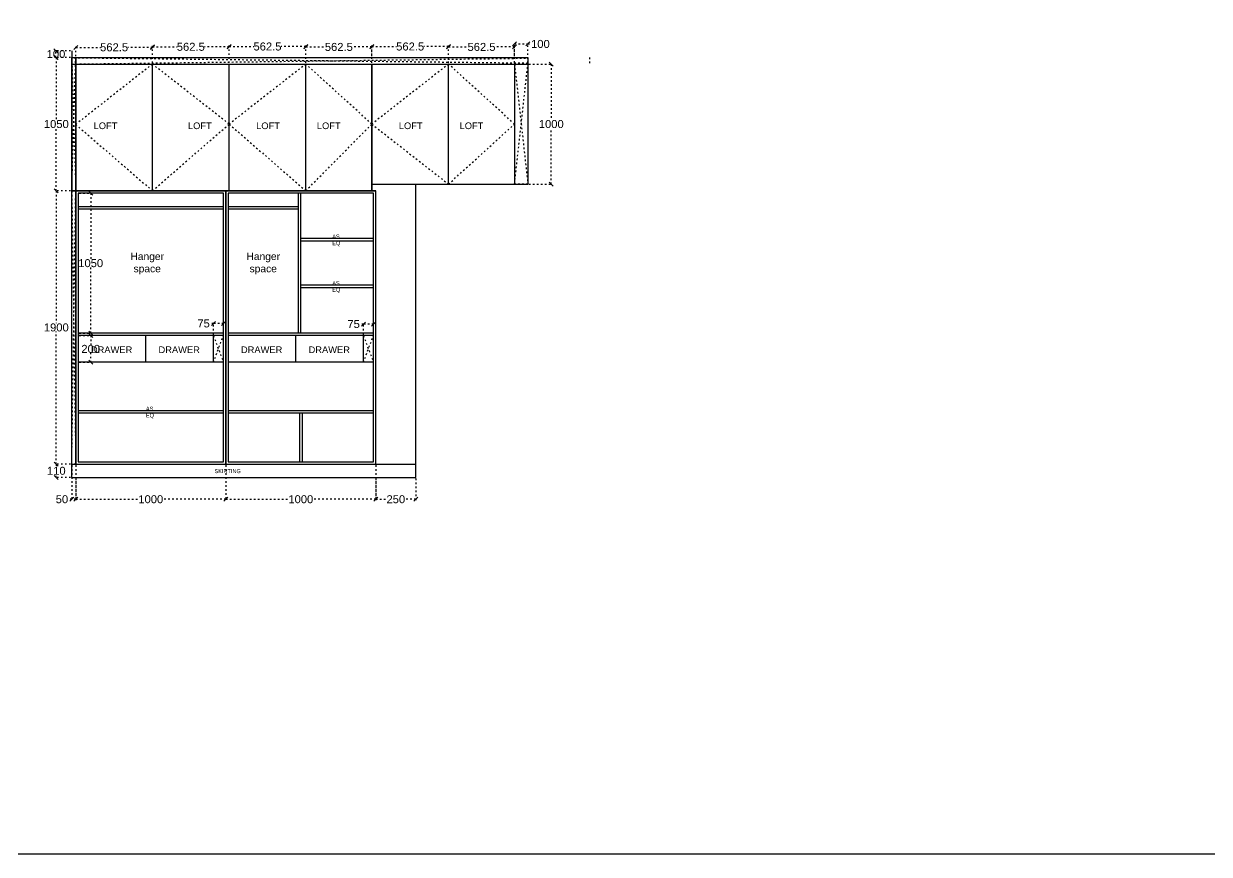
# Model space of a CAD drawing. Header units: millimetres. Extents: x 220712 to 1505573, y -354410 to 241923.
# Drawn here: x 337388 to 346277, y 106094 to 112322 of the extents above; entities that cross this region are included whole.
import ezdxf

# ---------------------------------------------------------------- set-up
doc = ezdxf.new("R2010")
doc.units = ezdxf.units.MM
doc.header["$MEASUREMENT"] = 0
doc.linetypes.add('ACAD_ISO03W100', pattern=[30, 12, -18])
doc.layers.add('Walls', color=253, linetype='Continuous')
doc.layers.add('Words', color=7, linetype='Continuous')
doc.styles.get("Standard").update_dxf_attribs({"font": 'arial.ttf'})
doc.dimstyles.get("Standard").update_dxf_attribs({"dimtxt": 60, "dimasz": 30, "dimexe": 7.75, "dimexo": 8.13, "dimgap": 0.63, "dimtad": 0, "dimtih": 1, "dimtoh": 1, "dimdec": 0, "dimzin": 0, "dimtxsty": 'Standard', "dimblk": 'OBLIQUE', "dimcen": 2.25, "dimclrd": 1, "dimclre": 1, "dimclrt": 1, "dimadec": 0, "dimazin": 0, "dimtfac": 1, "dimtdec": 0, "dimtofl": 0, "dimtmove": 0, "dimatfit": 3, "dimfxl": 1, "dimtolj": 1, "dimtzin": 0, "dimlwd": 30, "dimarcsym": 0})

# ---------------------------------------------------------------- blocks, each defined once
blk = doc.blocks.new('_Oblique')
at = {"color": 0, "linetype": 'ByBlock', "lineweight": -2}
blk.add_line((-0.5, -0.5), (0.5, 0.5), dxfattribs=at)
blk = doc.blocks.new('*D1336')
at = {"layer": 'Defpoints', "color": 0, "linetype": 'ACAD_ISO03W100', "transparency": 16777216}
for p in [(337632.3, 109019.6), (337748.2, 109019.6), (337748.2, 108919.6)]:
    blk.add_point(p, dxfattribs=at)
at = {"layer": 'Walls', "color": 1, "linetype": 'ACAD_ISO03W100', "lineweight": -2, "transparency": 16777216}
for p, q in [((337740, 109019.6), (337624.6, 109019.6)), ((337740, 108919.6), (337624.6, 108919.6))]:
    blk.add_line(p, q, dxfattribs=at)
at = {"layer": 'Walls', "color": 1, "linetype": 'ACAD_ISO03W100', "lineweight": 30, "transparency": 16777216}
for p, q in [((337632.3, 109019.6), (337632.3, 109000.9)), ((337632.3, 108919.6), (337632.3, 108938.4))]:
    blk.add_line(p, q, dxfattribs=at)
at = {"layer": 'Walls', "color": 1, "linetype": 'ACAD_ISO03W100', "lineweight": 30, "transparency": 16777216, "xscale": 30, "yscale": 30, "zscale": 30}
for p, rotation in [((337632.3, 109019.6), 90), ((337632.3, 108919.6), 270)]:
    blk.add_blockref('_Oblique', p, dxfattribs=dict(at, rotation=rotation))
at = {"layer": 'Walls', "color": 1, "linetype": 'ACAD_ISO03W100', "transparency": 16777216, "insert": (337632.3, 108969.6), "char_height": 60, "attachment_point": 5}
blk.add_mtext('\\A1;110', dxfattribs=at)
blk = doc.blocks.new('*D1337')
at = {"layer": 'Defpoints', "color": 0, "linetype": 'ACAD_ISO03W100', "transparency": 16777216}
for p in [(337632.3, 111069.6), (337748.2, 111069.6), (337748.2, 109019.6)]:
    blk.add_point(p, dxfattribs=at)
at = {"layer": 'Walls', "color": 1, "linetype": 'ACAD_ISO03W100', "lineweight": -2, "transparency": 16777216}
for p, q in [((337740, 111069.6), (337624.6, 111069.6)), ((337740, 109019.6), (337624.6, 109019.6))]:
    blk.add_line(p, q, dxfattribs=at)
at = {"layer": 'Walls', "color": 1, "linetype": 'ACAD_ISO03W100', "lineweight": 30, "transparency": 16777216}
for p, q in [((337632.3, 111069.6), (337632.3, 110075.9)), ((337632.3, 109019.6), (337632.3, 110013.4))]:
    blk.add_line(p, q, dxfattribs=at)
at = {"layer": 'Walls', "color": 1, "linetype": 'ACAD_ISO03W100', "lineweight": 30, "transparency": 16777216, "xscale": 30, "yscale": 30, "zscale": 30}
for p, rotation in [((337632.3, 111069.6), 90), ((337632.3, 109019.6), 270)]:
    blk.add_blockref('_Oblique', p, dxfattribs=dict(at, rotation=rotation))
at = {"layer": 'Walls', "color": 1, "linetype": 'ACAD_ISO03W100', "transparency": 16777216, "insert": (337632.3, 110044.6), "char_height": 60, "attachment_point": 5}
blk.add_mtext('\\A1;1900', dxfattribs=at)
blk = doc.blocks.new('*D1338')
at = {"layer": 'Defpoints', "color": 0, "linetype": 'ACAD_ISO03W100', "transparency": 16777216}
for p in [(337632.3, 112069.6), (337748.2, 112069.6), (337748.2, 111069.6)]:
    blk.add_point(p, dxfattribs=at)
at = {"layer": 'Walls', "color": 1, "linetype": 'ACAD_ISO03W100', "lineweight": -2, "transparency": 16777216}
for p, q in [((337740, 112069.6), (337624.6, 112069.6)), ((337740, 111069.6), (337624.6, 111069.6))]:
    blk.add_line(p, q, dxfattribs=at)
at = {"layer": 'Walls', "color": 1, "linetype": 'ACAD_ISO03W100', "lineweight": 30, "transparency": 16777216}
for p, q in [((337632.3, 112069.6), (337632.3, 111600.9)), ((337632.3, 111069.6), (337632.3, 111538.4))]:
    blk.add_line(p, q, dxfattribs=at)
at = {"layer": 'Walls', "color": 1, "linetype": 'ACAD_ISO03W100', "lineweight": 30, "transparency": 16777216, "xscale": 30, "yscale": 30, "zscale": 30}
for p, rotation in [((337632.3, 112069.6), 90), ((337632.3, 111069.6), 270)]:
    blk.add_blockref('_Oblique', p, dxfattribs=dict(at, rotation=rotation))
at = {"layer": 'Walls', "color": 1, "linetype": 'ACAD_ISO03W100', "transparency": 16777216, "insert": (337632.3, 111569.6), "char_height": 60, "attachment_point": 5}
blk.add_mtext('\\A1;1050', dxfattribs=at)
blk = doc.blocks.new('*D1339')
at = {"layer": 'Defpoints', "color": 0, "linetype": 'ACAD_ISO03W100', "transparency": 16777216}
for p in [(337748.2, 109019.6), (337778.2, 109019.6), (337748.2, 108756.4)]:
    blk.add_point(p, dxfattribs=at)
at = {"layer": 'Walls', "color": 1, "linetype": 'ACAD_ISO03W100', "lineweight": -2, "transparency": 16777216}
for p, q in [((337748.2, 109011.5), (337748.2, 108748.7)), ((337778.2, 109011.5), (337778.2, 108748.7))]:
    blk.add_line(p, q, dxfattribs=at)
at = {"layer": 'Walls', "color": 1, "linetype": 'ACAD_ISO03W100', "lineweight": 30, "transparency": 16777216}
for p, q in [((337748.2, 108756.4), (337718.2, 108756.4)), ((337778.2, 108756.4), (337748.2, 108756.4))]:
    blk.add_line(p, q, dxfattribs=at)
at = {"layer": 'Walls', "color": 1, "linetype": 'ACAD_ISO03W100', "lineweight": 30, "transparency": 16777216, "xscale": 30, "yscale": 30, "zscale": 30, "rotation": 180}
blk.add_blockref('_Oblique', (337748.2, 108756.4), dxfattribs=at)
at = {"layer": 'Walls', "color": 1, "linetype": 'ACAD_ISO03W100', "lineweight": 30, "transparency": 16777216, "xscale": 30, "yscale": 30, "zscale": 30}
blk.add_blockref('_Oblique', (337778.2, 108756.4), dxfattribs=at)
at = {"layer": 'Walls', "color": 1, "linetype": 'ACAD_ISO03W100', "transparency": 16777216, "insert": (337674.7, 108756.4), "char_height": 60, "attachment_point": 5}
blk.add_mtext('\\A1;50', dxfattribs=at)
blk = doc.blocks.new('*D1340')
at = {"layer": 'Defpoints', "color": 0, "linetype": 'ACAD_ISO03W100', "transparency": 16777216}
for p in [(338903.2, 109019.6), (337778.2, 108919.6), (338903.2, 108756.4)]:
    blk.add_point(p, dxfattribs=at)
at = {"layer": 'Walls', "color": 1, "linetype": 'ACAD_ISO03W100', "lineweight": -2, "transparency": 16777216}
for p, q in [((338903.2, 109011.5), (338903.2, 108748.7)), ((337778.2, 108911.5), (337778.2, 108748.7))]:
    blk.add_line(p, q, dxfattribs=at)
at = {"layer": 'Walls', "color": 1, "linetype": 'ACAD_ISO03W100', "lineweight": 30, "transparency": 16777216}
for p, q in [((337778.2, 108756.4), (338253.4, 108756.4)), ((338903.2, 108756.4), (338428, 108756.4))]:
    blk.add_line(p, q, dxfattribs=at)
at = {"layer": 'Walls', "color": 1, "linetype": 'ACAD_ISO03W100', "lineweight": 30, "transparency": 16777216, "xscale": 30, "yscale": 30, "zscale": 30, "rotation": 180}
blk.add_blockref('_Oblique', (337778.2, 108756.4), dxfattribs=at)
at = {"layer": 'Walls', "color": 1, "linetype": 'ACAD_ISO03W100', "lineweight": 30, "transparency": 16777216, "xscale": 30, "yscale": 30, "zscale": 30}
blk.add_blockref('_Oblique', (338903.2, 108756.4), dxfattribs=at)
at = {"layer": 'Walls', "color": 1, "linetype": 'ACAD_ISO03W100', "transparency": 16777216, "insert": (338340.7, 108756.4), "char_height": 60, "width": 173.984, "attachment_point": 5}
blk.add_mtext('\\A1;1000', dxfattribs=at)
blk = doc.blocks.new('*D1341')
at = {"layer": 'Defpoints', "color": 0, "linetype": 'ACAD_ISO03W100', "transparency": 16777216}
for p in [(338903.2, 109019.6), (340028.2, 109019.6), (338903.2, 108756.4)]:
    blk.add_point(p, dxfattribs=at)
at = {"layer": 'Walls', "color": 1, "linetype": 'ACAD_ISO03W100', "lineweight": -2, "transparency": 16777216}
for p, q in [((338903.2, 109011.5), (338903.2, 108748.7)), ((340028.2, 109011.5), (340028.2, 108748.7))]:
    blk.add_line(p, q, dxfattribs=at)
at = {"layer": 'Walls', "color": 1, "linetype": 'ACAD_ISO03W100', "lineweight": 30, "transparency": 16777216}
for p, q in [((338903.2, 108756.4), (339378.4, 108756.4)), ((340028.2, 108756.4), (339553, 108756.4))]:
    blk.add_line(p, q, dxfattribs=at)
at = {"layer": 'Walls', "color": 1, "linetype": 'ACAD_ISO03W100', "lineweight": 30, "transparency": 16777216, "xscale": 30, "yscale": 30, "zscale": 30, "rotation": 180}
blk.add_blockref('_Oblique', (338903.2, 108756.4), dxfattribs=at)
at = {"layer": 'Walls', "color": 1, "linetype": 'ACAD_ISO03W100', "lineweight": 30, "transparency": 16777216, "xscale": 30, "yscale": 30, "zscale": 30}
blk.add_blockref('_Oblique', (340028.2, 108756.4), dxfattribs=at)
at = {"layer": 'Walls', "color": 1, "linetype": 'ACAD_ISO03W100', "transparency": 16777216, "insert": (339465.7, 108756.4), "char_height": 60, "attachment_point": 5}
blk.add_mtext('\\A1;1000', dxfattribs=at)
blk = doc.blocks.new('*D1342')
at = {"layer": 'Defpoints', "color": 0, "linetype": 'ACAD_ISO03W100', "transparency": 16777216}
for p in [(340028.2, 108919.6), (340328.2, 108919.6), (340328.2, 108756.4)]:
    blk.add_point(p, dxfattribs=at)
at = {"layer": 'Walls', "color": 1, "linetype": 'ACAD_ISO03W100', "lineweight": -2, "transparency": 16777216}
for p, q in [((340028.2, 108911.5), (340028.2, 108748.7)), ((340328.2, 108911.5), (340328.2, 108748.7))]:
    blk.add_line(p, q, dxfattribs=at)
at = {"layer": 'Walls', "color": 1, "linetype": 'ACAD_ISO03W100', "lineweight": 30, "transparency": 16777216}
for p, q in [((340028.2, 108756.4), (340110.8, 108756.4)), ((340328.2, 108756.4), (340245.5, 108756.4))]:
    blk.add_line(p, q, dxfattribs=at)
at = {"layer": 'Walls', "color": 1, "linetype": 'ACAD_ISO03W100', "lineweight": 30, "transparency": 16777216, "xscale": 30, "yscale": 30, "zscale": 30, "rotation": 180}
blk.add_blockref('_Oblique', (340028.2, 108756.4), dxfattribs=at)
at = {"layer": 'Walls', "color": 1, "linetype": 'ACAD_ISO03W100', "lineweight": 30, "transparency": 16777216, "xscale": 30, "yscale": 30, "zscale": 30}
blk.add_blockref('_Oblique', (340328.2, 108756.4), dxfattribs=at)
at = {"layer": 'Walls', "color": 1, "linetype": 'ACAD_ISO03W100', "transparency": 16777216, "insert": (340178.2, 108756.4), "char_height": 60, "attachment_point": 5}
blk.add_mtext('\\A1;250', dxfattribs=at)
blk = doc.blocks.new('*D1343')
at = {"layer": 'Defpoints', "color": 0, "linetype": 'ACAD_ISO03W100', "transparency": 16777216}
for p in [(337629.9, 112119.6), (337748.2, 112119.6), (337748.2, 112069.6)]:
    blk.add_point(p, dxfattribs=at)
at = {"layer": 'Walls', "color": 1, "linetype": 'ACAD_ISO03W100', "lineweight": -2, "transparency": 16777216}
for p, q in [((337740, 112119.6), (337622.2, 112119.6)), ((337740, 112069.6), (337622.2, 112069.6))]:
    blk.add_line(p, q, dxfattribs=at)
at = {"layer": 'Walls', "color": 1, "linetype": 'ACAD_ISO03W100', "lineweight": 30, "transparency": 16777216}
blk.add_line((337629.9, 112069.6), (337629.9, 112119.6), dxfattribs=at)
at = {"layer": 'Walls', "color": 1, "linetype": 'ACAD_ISO03W100', "lineweight": 30, "transparency": 16777216, "xscale": 30, "yscale": 30, "zscale": 30}
for p, rotation in [((337629.9, 112119.6), 90), ((337629.9, 112069.6), 270)]:
    blk.add_blockref('_Oblique', p, dxfattribs=dict(at, rotation=rotation))
at = {"layer": 'Walls', "color": 1, "linetype": 'ACAD_ISO03W100', "transparency": 16777216, "insert": (337629.9, 112094.6), "char_height": 60, "attachment_point": 5}
blk.add_mtext('\\A1;100', dxfattribs=at)
blk = doc.blocks.new('*D1334')
at = {"layer": 'Defpoints', "color": 0, "linetype": 'ACAD_ISO03W100', "transparency": 16777216}
for p in [(337796.2, 111051.6), (337796.2, 110001.6), (337890.2, 110001.6)]:
    blk.add_point(p, dxfattribs=at)
at = {"layer": 'Walls', "color": 1, "linetype": 'ACAD_ISO03W100', "lineweight": -2, "transparency": 16777216}
for p, q in [((337804.3, 111051.6), (337897.9, 111051.6)), ((337804.3, 110001.6), (337897.9, 110001.6))]:
    blk.add_line(p, q, dxfattribs=at)
at = {"layer": 'Walls', "color": 1, "linetype": 'ACAD_ISO03W100', "lineweight": 30, "transparency": 16777216}
for p, q in [((337890.2, 111051.6), (337890.2, 110557.9)), ((337890.2, 110001.6), (337890.2, 110495.4))]:
    blk.add_line(p, q, dxfattribs=at)
at = {"layer": 'Walls', "color": 1, "linetype": 'ACAD_ISO03W100', "lineweight": 30, "transparency": 16777216, "xscale": 30, "yscale": 30, "zscale": 30}
for p, rotation in [((337890.2, 111051.6), 90), ((337890.2, 110001.6), 270)]:
    blk.add_blockref('_Oblique', p, dxfattribs=dict(at, rotation=rotation))
at = {"layer": 'Walls', "color": 1, "linetype": 'ACAD_ISO03W100', "transparency": 16777216, "insert": (337890.2, 110526.6), "char_height": 60, "attachment_point": 5}
blk.add_mtext('\\A1;1050', dxfattribs=at)
blk = doc.blocks.new('*D1335')
at = {"layer": 'Defpoints', "color": 0, "linetype": 'ACAD_ISO03W100', "transparency": 16777216}
for p in [(337796.2, 109983.6), (337890.2, 109983.6), (337796.2, 109783.6)]:
    blk.add_point(p, dxfattribs=at)
at = {"layer": 'Walls', "color": 1, "linetype": 'ACAD_ISO03W100', "lineweight": -2, "transparency": 16777216}
for p, q in [((337804.3, 109983.6), (337897.9, 109983.6)), ((337804.3, 109783.6), (337897.9, 109783.6))]:
    blk.add_line(p, q, dxfattribs=at)
at = {"layer": 'Walls', "color": 1, "linetype": 'ACAD_ISO03W100', "lineweight": 30, "transparency": 16777216}
for p, q in [((337890.2, 109983.6), (337890.2, 109914.9)), ((337890.2, 109783.6), (337890.2, 109852.4))]:
    blk.add_line(p, q, dxfattribs=at)
at = {"layer": 'Walls', "color": 1, "linetype": 'ACAD_ISO03W100', "lineweight": 30, "transparency": 16777216, "xscale": 30, "yscale": 30, "zscale": 30}
for p, rotation in [((337890.2, 109983.6), 90), ((337890.2, 109783.6), 270)]:
    blk.add_blockref('_Oblique', p, dxfattribs=dict(at, rotation=rotation))
at = {"layer": 'Walls', "color": 1, "linetype": 'ACAD_ISO03W100', "transparency": 16777216, "insert": (337890.2, 109883.6), "char_height": 60, "attachment_point": 5}
blk.add_mtext('\\A1;200', dxfattribs=at)
blk = doc.blocks.new('*D1332')
at = {"layer": 'Defpoints', "color": 0, "linetype": 'ACAD_ISO03W100', "transparency": 16777216}
for p in [(338810.2, 110074.6), (338810.2, 109983.6), (338885.2, 109983.6)]:
    blk.add_point(p, dxfattribs=at)
at = {"layer": 'Walls', "color": 1, "linetype": 'ACAD_ISO03W100', "lineweight": 30, "transparency": 16777216}
for p, q in [((338810.2, 110074.6), (338780.2, 110074.6)), ((338885.2, 110074.6), (338810.2, 110074.6))]:
    blk.add_line(p, q, dxfattribs=at)
at = {"layer": 'Walls', "color": 1, "linetype": 'ACAD_ISO03W100', "lineweight": -2, "transparency": 16777216}
for p, q in [((338810.2, 109991.8), (338810.2, 110082.4)), ((338885.2, 109991.8), (338885.2, 110082.4))]:
    blk.add_line(p, q, dxfattribs=at)
at = {"layer": 'Walls', "color": 1, "linetype": 'ACAD_ISO03W100', "lineweight": 30, "transparency": 16777216, "xscale": 30, "yscale": 30, "zscale": 30, "rotation": 180}
blk.add_blockref('_Oblique', (338810.2, 110074.6), dxfattribs=at)
at = {"layer": 'Walls', "color": 1, "linetype": 'ACAD_ISO03W100', "lineweight": 30, "transparency": 16777216, "xscale": 30, "yscale": 30, "zscale": 30}
blk.add_blockref('_Oblique', (338885.2, 110074.6), dxfattribs=at)
at = {"layer": 'Walls', "color": 1, "linetype": 'ACAD_ISO03W100', "transparency": 16777216, "insert": (338736.6, 110074.6), "char_height": 60, "attachment_point": 5}
blk.add_mtext('\\A1;75', dxfattribs=at)
blk = doc.blocks.new('*D1333')
at = {"layer": 'Defpoints', "color": 0, "linetype": 'ACAD_ISO03W100', "transparency": 16777216}
for p in [(339935.2, 110070.1), (339935.2, 109983.6), (340010.2, 109983.6)]:
    blk.add_point(p, dxfattribs=at)
at = {"layer": 'Walls', "color": 1, "linetype": 'ACAD_ISO03W100', "lineweight": 30, "transparency": 16777216}
for p, q in [((339935.2, 110070.1), (339905.2, 110070.1)), ((340010.2, 110070.1), (339935.2, 110070.1))]:
    blk.add_line(p, q, dxfattribs=at)
at = {"layer": 'Walls', "color": 1, "linetype": 'ACAD_ISO03W100', "lineweight": -2, "transparency": 16777216}
for p, q in [((339935.2, 109991.8), (339935.2, 110077.9)), ((340010.2, 109991.8), (340010.2, 110077.9))]:
    blk.add_line(p, q, dxfattribs=at)
at = {"layer": 'Walls', "color": 1, "linetype": 'ACAD_ISO03W100', "lineweight": 30, "transparency": 16777216, "xscale": 30, "yscale": 30, "zscale": 30, "rotation": 180}
blk.add_blockref('_Oblique', (339935.2, 110070.1), dxfattribs=at)
at = {"layer": 'Walls', "color": 1, "linetype": 'ACAD_ISO03W100', "lineweight": 30, "transparency": 16777216, "xscale": 30, "yscale": 30, "zscale": 30}
blk.add_blockref('_Oblique', (340010.2, 110070.1), dxfattribs=at)
at = {"layer": 'Walls', "color": 1, "linetype": 'ACAD_ISO03W100', "transparency": 16777216, "insert": (339861.6, 110070.1), "char_height": 60, "attachment_point": 5}
blk.add_mtext('\\A1;75', dxfattribs=at)
blk = doc.blocks.new('*D2046')
at = {"layer": 'Defpoints', "color": 0, "linetype": 'ACAD_ISO03W100', "lineweight": -2, "transparency": 16777216}
for p in [(338353.2, 112145), (337778.2, 112069.6), (338353.2, 112019.6)]:
    blk.add_point(p, dxfattribs=at)
at = {"layer": 'Walls', "color": 1, "linetype": 'ACAD_ISO03W100', "lineweight": -2, "transparency": 16777216}
for p, q in [((337778.2, 112077.8), (337778.2, 112152.8)), ((338353.2, 112027.8), (338353.2, 112152.8))]:
    blk.add_line(p, q, dxfattribs=at)
at = {"layer": 'Walls', "color": 1, "linetype": 'ACAD_ISO03W100', "lineweight": 30, "transparency": 16777216}
for p, q in [((337778.2, 112145), (337963.6, 112145)), ((338353.2, 112145), (338167.8, 112145))]:
    blk.add_line(p, q, dxfattribs=at)
at = {"layer": 'Walls', "color": 1, "linetype": 'ACAD_ISO03W100', "lineweight": 30, "transparency": 16777216, "xscale": 30, "yscale": 30, "zscale": 30, "rotation": 180}
blk.add_blockref('_Oblique', (337778.2, 112145), dxfattribs=at)
at = {"layer": 'Walls', "color": 1, "linetype": 'ACAD_ISO03W100', "lineweight": 30, "transparency": 16777216, "xscale": 30, "yscale": 30, "zscale": 30}
blk.add_blockref('_Oblique', (338353.2, 112145), dxfattribs=at)
at = {"layer": 'Walls', "color": 1, "linetype": 'ACAD_ISO03W100', "transparency": 16777216, "insert": (338065.7, 112145), "char_height": 60, "attachment_point": 5}
blk.add_mtext('\\A1;562.5', dxfattribs=at)
blk = doc.blocks.new('*D2047')
at = {"layer": 'Defpoints', "color": 0, "linetype": 'ACAD_ISO03W100', "lineweight": -2, "transparency": 16777216}
for p in [(338928.2, 112148.8), (338353.2, 112019.6), (338928.2, 112019.6)]:
    blk.add_point(p, dxfattribs=at)
at = {"layer": 'Walls', "color": 1, "linetype": 'ACAD_ISO03W100', "lineweight": -2, "transparency": 16777216}
for p, q in [((338353.2, 112027.8), (338353.2, 112156.5)), ((338928.2, 112027.8), (338928.2, 112156.5))]:
    blk.add_line(p, q, dxfattribs=at)
at = {"layer": 'Walls', "color": 1, "linetype": 'ACAD_ISO03W100', "lineweight": 30, "transparency": 16777216}
for p, q in [((338353.2, 112148.8), (338538.6, 112148.8)), ((338928.2, 112148.8), (338742.8, 112148.8))]:
    blk.add_line(p, q, dxfattribs=at)
at = {"layer": 'Walls', "color": 1, "linetype": 'ACAD_ISO03W100', "lineweight": 30, "transparency": 16777216, "xscale": 30, "yscale": 30, "zscale": 30, "rotation": 180}
blk.add_blockref('_Oblique', (338353.2, 112148.8), dxfattribs=at)
at = {"layer": 'Walls', "color": 1, "linetype": 'ACAD_ISO03W100', "lineweight": 30, "transparency": 16777216, "xscale": 30, "yscale": 30, "zscale": 30}
blk.add_blockref('_Oblique', (338928.2, 112148.8), dxfattribs=at)
at = {"layer": 'Walls', "color": 1, "linetype": 'ACAD_ISO03W100', "transparency": 16777216, "insert": (338640.7, 112148.8), "char_height": 60, "attachment_point": 5}
blk.add_mtext('\\A1;562.5', dxfattribs=at)
blk = doc.blocks.new('*D2048')
at = {"layer": 'Defpoints', "color": 0, "linetype": 'ACAD_ISO03W100', "lineweight": -2, "transparency": 16777216}
for p in [(339503.2, 112151), (338928.2, 112019.6), (339503.2, 112019.6)]:
    blk.add_point(p, dxfattribs=at)
at = {"layer": 'Walls', "color": 1, "linetype": 'ACAD_ISO03W100', "lineweight": -2, "transparency": 16777216}
for p, q in [((338928.2, 112027.8), (338928.2, 112158.8)), ((339503.2, 112027.8), (339503.2, 112158.8))]:
    blk.add_line(p, q, dxfattribs=at)
at = {"layer": 'Walls', "color": 1, "linetype": 'ACAD_ISO03W100', "lineweight": 30, "transparency": 16777216}
for p, q in [((338928.2, 112151), (339113.6, 112151)), ((339503.2, 112151), (339317.8, 112151))]:
    blk.add_line(p, q, dxfattribs=at)
at = {"layer": 'Walls', "color": 1, "linetype": 'ACAD_ISO03W100', "lineweight": 30, "transparency": 16777216, "xscale": 30, "yscale": 30, "zscale": 30, "rotation": 180}
blk.add_blockref('_Oblique', (338928.2, 112151), dxfattribs=at)
at = {"layer": 'Walls', "color": 1, "linetype": 'ACAD_ISO03W100', "lineweight": 30, "transparency": 16777216, "xscale": 30, "yscale": 30, "zscale": 30}
blk.add_blockref('_Oblique', (339503.2, 112151), dxfattribs=at)
at = {"layer": 'Walls', "color": 1, "linetype": 'ACAD_ISO03W100', "transparency": 16777216, "insert": (339215.7, 112151), "char_height": 60, "attachment_point": 5}
blk.add_mtext('\\A1;562.5', dxfattribs=at)
blk = doc.blocks.new('*D2051')
at = {"layer": 'Defpoints', "color": 0, "linetype": 'ACAD_ISO03W100', "lineweight": -2, "transparency": 16777216}
for p in [(339998.2, 112147.8), (339503.2, 112019.6), (339998.2, 112069.6)]:
    blk.add_point(p, dxfattribs=at)
at = {"layer": 'Walls', "color": 1, "linetype": 'ACAD_ISO03W100', "lineweight": -2, "transparency": 16777216}
for p, q in [((339503.2, 112027.8), (339503.2, 112155.6)), ((339998.2, 112077.8), (339998.2, 112155.6))]:
    blk.add_line(p, q, dxfattribs=at)
at = {"layer": 'Walls', "color": 1, "linetype": 'ACAD_ISO03W100', "lineweight": 30, "transparency": 16777216}
for p, q in [((339503.2, 112147.8), (339648.6, 112147.8)), ((339998.2, 112147.8), (339852.8, 112147.8))]:
    blk.add_line(p, q, dxfattribs=at)
at = {"layer": 'Walls', "color": 1, "linetype": 'ACAD_ISO03W100', "lineweight": 30, "transparency": 16777216, "xscale": 30, "yscale": 30, "zscale": 30, "rotation": 180}
blk.add_blockref('_Oblique', (339503.2, 112147.8), dxfattribs=at)
at = {"layer": 'Walls', "color": 1, "linetype": 'ACAD_ISO03W100', "lineweight": 30, "transparency": 16777216, "xscale": 30, "yscale": 30, "zscale": 30}
blk.add_blockref('_Oblique', (339998.2, 112147.8), dxfattribs=at)
at = {"layer": 'Walls', "color": 1, "linetype": 'ACAD_ISO03W100', "transparency": 16777216, "insert": (339750.7, 112147.8), "char_height": 60, "attachment_point": 5}
blk.add_mtext('\\A1;562.5', dxfattribs=at)
blk = doc.blocks.new('*D2052')
at = {"layer": 'Defpoints', "color": 0, "linetype": 'ACAD_ISO03W100', "lineweight": -2, "transparency": 16777216}
for p in [(341168.2, 112170.2), (341068.2, 112021.6), (341168.2, 112019.6)]:
    blk.add_point(p, dxfattribs=at)
at = {"layer": 'Walls', "color": 1, "linetype": 'ACAD_ISO03W100', "lineweight": -2, "transparency": 16777216}
for p, q in [((341068.2, 112029.7), (341068.2, 112177.9)), ((341168.2, 112027.8), (341168.2, 112177.9))]:
    blk.add_line(p, q, dxfattribs=at)
at = {"layer": 'Walls', "color": 1, "linetype": 'ACAD_ISO03W100', "lineweight": 30, "transparency": 16777216}
for p, q in [((341068.2, 112170.2), (341168.2, 112170.2)), ((341168.2, 112170.2), (341198.2, 112170.2))]:
    blk.add_line(p, q, dxfattribs=at)
at = {"layer": 'Walls', "color": 1, "linetype": 'ACAD_ISO03W100', "lineweight": 30, "transparency": 16777216, "xscale": 30, "yscale": 30, "zscale": 30, "rotation": 180}
blk.add_blockref('_Oblique', (341068.2, 112170.2), dxfattribs=at)
at = {"layer": 'Walls', "color": 1, "linetype": 'ACAD_ISO03W100', "lineweight": 30, "transparency": 16777216, "xscale": 30, "yscale": 30, "zscale": 30}
blk.add_blockref('_Oblique', (341168.2, 112170.2), dxfattribs=at)
at = {"layer": 'Walls', "color": 1, "linetype": 'ACAD_ISO03W100', "transparency": 16777216, "insert": (341262.2, 112170.2), "char_height": 60, "attachment_point": 5}
blk.add_mtext('\\A1;100', dxfattribs=at)
blk = doc.blocks.new('*D2053')
at = {"layer": 'Defpoints', "color": 0, "linetype": 'ACAD_ISO03W100', "lineweight": -2, "transparency": 16777216}
for p in [(341168.2, 112019.6), (341168.2, 111119.6), (341343.5, 111119.6)]:
    blk.add_point(p, dxfattribs=at)
at = {"layer": 'Walls', "color": 1, "linetype": 'ACAD_ISO03W100', "lineweight": -2, "transparency": 16777216}
for p, q in [((341176.3, 112019.6), (341351.2, 112019.6)), ((341176.3, 111119.6), (341351.2, 111119.6))]:
    blk.add_line(p, q, dxfattribs=at)
at = {"layer": 'Walls', "color": 1, "linetype": 'ACAD_ISO03W100', "lineweight": 30, "transparency": 16777216}
for p, q in [((341343.5, 112019.6), (341343.5, 111600.9)), ((341343.5, 111119.6), (341343.5, 111538.4))]:
    blk.add_line(p, q, dxfattribs=at)
at = {"layer": 'Walls', "color": 1, "linetype": 'ACAD_ISO03W100', "lineweight": 30, "transparency": 16777216, "xscale": 30, "yscale": 30, "zscale": 30}
for p, rotation in [((341343.5, 112019.6), 90), ((341343.5, 111119.6), 270)]:
    blk.add_blockref('_Oblique', p, dxfattribs=dict(at, rotation=rotation))
at = {"layer": 'Walls', "color": 1, "linetype": 'ACAD_ISO03W100', "transparency": 16777216, "insert": (341343.5, 111569.6), "char_height": 60, "attachment_point": 5}
blk.add_mtext('\\A1;1000', dxfattribs=at)
blk = doc.blocks.new('*D2049')
at = {"layer": 'Defpoints', "color": 0, "linetype": 'ACAD_ISO03W100', "lineweight": -2, "transparency": 16777216}
for p in [(340573.2, 112151), (339998.2, 112019.6), (340573.2, 112019.6)]:
    blk.add_point(p, dxfattribs=at)
at = {"layer": 'Walls', "color": 1, "linetype": 'ACAD_ISO03W100', "lineweight": -2, "transparency": 16777216}
for p, q in [((339998.2, 112027.8), (339998.2, 112158.8)), ((340573.2, 112027.8), (340573.2, 112158.8))]:
    blk.add_line(p, q, dxfattribs=at)
at = {"layer": 'Walls', "color": 1, "linetype": 'ACAD_ISO03W100', "lineweight": 30, "transparency": 16777216}
for p, q in [((339998.2, 112151), (340183.6, 112151)), ((340573.2, 112151), (340387.8, 112151))]:
    blk.add_line(p, q, dxfattribs=at)
at = {"layer": 'Walls', "color": 1, "linetype": 'ACAD_ISO03W100', "lineweight": 30, "transparency": 16777216, "xscale": 30, "yscale": 30, "zscale": 30, "rotation": 180}
blk.add_blockref('_Oblique', (339998.2, 112151), dxfattribs=at)
at = {"layer": 'Walls', "color": 1, "linetype": 'ACAD_ISO03W100', "lineweight": 30, "transparency": 16777216, "xscale": 30, "yscale": 30, "zscale": 30}
blk.add_blockref('_Oblique', (340573.2, 112151), dxfattribs=at)
at = {"layer": 'Walls', "color": 1, "linetype": 'ACAD_ISO03W100', "transparency": 16777216, "insert": (340285.7, 112151), "char_height": 60, "attachment_point": 5}
blk.add_mtext('\\A1;562.5', dxfattribs=at)
blk = doc.blocks.new('*D2050')
at = {"layer": 'Defpoints', "color": 0, "linetype": 'ACAD_ISO03W100', "lineweight": -2, "transparency": 16777216}
for p in [(341068.2, 112147.8), (340573.2, 112019.6), (341068.2, 112069.6)]:
    blk.add_point(p, dxfattribs=at)
at = {"layer": 'Walls', "color": 1, "linetype": 'ACAD_ISO03W100', "lineweight": -2, "transparency": 16777216}
for p, q in [((340573.2, 112027.8), (340573.2, 112155.6)), ((341068.2, 112077.8), (341068.2, 112155.6))]:
    blk.add_line(p, q, dxfattribs=at)
at = {"layer": 'Walls', "color": 1, "linetype": 'ACAD_ISO03W100', "lineweight": 30, "transparency": 16777216}
for p, q in [((340573.2, 112147.8), (340718.6, 112147.8)), ((341068.2, 112147.8), (340922.8, 112147.8))]:
    blk.add_line(p, q, dxfattribs=at)
at = {"layer": 'Walls', "color": 1, "linetype": 'ACAD_ISO03W100', "lineweight": 30, "transparency": 16777216, "xscale": 30, "yscale": 30, "zscale": 30, "rotation": 180}
blk.add_blockref('_Oblique', (340573.2, 112147.8), dxfattribs=at)
at = {"layer": 'Walls', "color": 1, "linetype": 'ACAD_ISO03W100', "lineweight": 30, "transparency": 16777216, "xscale": 30, "yscale": 30, "zscale": 30}
blk.add_blockref('_Oblique', (341068.2, 112147.8), dxfattribs=at)
at = {"layer": 'Walls', "color": 1, "linetype": 'ACAD_ISO03W100', "transparency": 16777216, "insert": (340820.7, 112147.8), "char_height": 60, "attachment_point": 5}
blk.add_mtext('\\A1;562.5', dxfattribs=at)

msp = doc.modelspace()

# ---------------------------------------------------------------- linework, layer by layer
at = {"layer": 'Walls', "color": 18, "true_color": 0x000000}
for p, q in [((337748.2, 112119.6), (337748.2, 111069.6)), ((337748.2, 108919.6), (337748.2, 112069.6)), ((337748.2, 112069.6), (341168.2, 112069.6)), ((337748.2, 112019.6), (341168.2, 112019.6)), ((337778.2, 109019.6), (337778.2, 112069.6)), ((337778.2, 112069.6), (337778.2, 111069.6)), ((338353.2, 111069.6), (338353.2, 112019.6)), ((338928.2, 111069.6), (338928.2, 112019.6)), ((339503.2, 111069.6), (339503.2, 112019.6)), ((339998.2, 112069.6), (339998.2, 112067.5)), ((339998.2, 112021.6), (339998.2, 111069.6)), ((339998.2, 111069.6), (339998.2, 112019.6)), ((340573.2, 111119.6), (340573.2, 112019.6)), ((341068.2, 112021.6), (341068.2, 111119.6)), ((341168.2, 112069.6), (341168.2, 111119.6)), ((339998.2, 111119.6), (341168.2, 111119.6)), ((340328.2, 108919.6), (340328.2, 111119.6)), ((337748.2, 111069.6), (340028.2, 111069.6)), ((339748.2, 111069.6), (337748.2, 111069.6)), ((340028.2, 111069.6), (337778.2, 111069.6)), ((337778.2, 111069.6), (339748.2, 111069.6)), ((338885.2, 111051.6), (337796.2, 111051.6)), ((337796.2, 111051.6), (337796.2, 109037.6)), ((338885.2, 109037.6), (338885.2, 111051.6)), ((338903.2, 111069.6), (338903.2, 109019.6)), ((340010.2, 111051.6), (338921.2, 111051.6)), ((338921.2, 111051.6), (338921.2, 109037.6)), ((339447.7, 110001.6), (339447.7, 111051.6)), ((339465.7, 110001.6), (339465.7, 111051.6)), ((340010.2, 109037.6), (340010.2, 111051.6)), ((340028.2, 109019.6), (340028.2, 111069.6)), ((337796.2, 110951.6), (338885.2, 110951.6)), ((338921.2, 110951.6), (339447.7, 110951.6)), ((338885.2, 110931.6), (337796.2, 110931.6)), ((339447.7, 110931.6), (338921.2, 110931.6)), ((340010.2, 110710.6), (339465.7, 110710.6)), ((340010.2, 110692.6), (339465.7, 110692.6)), ((340010.2, 110360.6), (339465.7, 110360.6)), ((340010.2, 110342.6), (339465.7, 110342.6)), ((338885.2, 110001.6), (337796.2, 110001.6)), ((338885.2, 109983.6), (337796.2, 109983.6)), ((338303.2, 109783.6), (338303.2, 109983.6)), ((338810.2, 109783.6), (338810.2, 109983.6)), ((340010.2, 110001.6), (338921.2, 110001.6)), ((340010.2, 109983.6), (338921.2, 109983.6)), ((339428.2, 109783.6), (339428.2, 109983.6)), ((339935.2, 109783.6), (339935.2, 109983.6)), ((338885.2, 109783.6), (337796.2, 109783.6)), ((340010.2, 109783.6), (338921.2, 109783.6)), ((338885.2, 109419.6), (337796.2, 109419.6)), ((338885.2, 109401.6), (337796.2, 109401.6)), ((340010.2, 109419.6), (338921.2, 109419.6)), ((340010.2, 109401.6), (338921.2, 109401.6)), ((339456.7, 109401.6), (339456.7, 109037.6)), ((339474.7, 109401.6), (339474.7, 109037.6)), ((337748.2, 109019.6), (340328.2, 109019.6)), ((337796.2, 109037.6), (338885.2, 109037.6)), ((338921.2, 109037.6), (340010.2, 109037.6)), ((337748.2, 108919.6), (340328.2, 108919.6))]:
    msp.add_line(p, q, dxfattribs=at)
for points in [[(308575, 131990), (364744, 131990), (364744, 106094.5), (308575, 106094.5)], [(337778.2, 109019.6), (338903.2, 109019.6), (338903.2, 111069.6), (337778.2, 111069.6)]]:
    msp.add_lwpolyline(points, close=True, dxfattribs=at)
at = {"layer": 'Walls', "color": 240, "linetype": 'ACAD_ISO03W100', "true_color": 0xed1f24}
for points in [[(337748.2, 112069.6), (337778.2, 111069.6), (337748.2, 111069.6), (337778.2, 112069.6)], [(341168.2, 112025.1), (337748.2, 112065.3)], [(337748.2, 112019.6), (341168.2, 112063.7)], [(341068.2, 112019.6), (341168.2, 111119.6), (341068.2, 111119.6), (341168.2, 112019.6)], [(341630.5, 112069.6), (341630.5, 112019.6)], [(337748.2, 111069.6), (337778.2, 109019.6), (337748.2, 109019.6), (337778.2, 111069.6)], [(338810.2, 109783.6), (338885.2, 109983.6), (338810.2, 109983.6), (338885.2, 109783.6)], [(339935.2, 109783.6), (340010.2, 109983.6), (339935.2, 109983.6), (340010.2, 109783.6)]]:
    msp.add_lwpolyline(points, dxfattribs=at)
at = {"layer": 'Walls', "color": 9, "linetype": 'ACAD_ISO03W100', "true_color": 0xc7c8ca}
for points in [[(338353.2, 112019.6), (337778.2, 111567), (338353.2, 111069.6), (338928.2, 111569.6), (338353.2, 112019.6)], [(339503.2, 112019.6), (338928.2, 111569.6), (339503.2, 111069.6), (339998.2, 111569.6), (339503.2, 112019.6)], [(340573.2, 112019.6), (339998.2, 111569.6), (340573.2, 111119.6), (341068.2, 111569.6), (340573.2, 112019.6)]]:
    msp.add_lwpolyline(points, dxfattribs=at)

# ---------------------------------------------------------------- texts
at = {"color": 7, "char_height": 50, "attachment_point": 1}
for s, width, insert in [('LOFT', 282.386, (337911.9, 111582)), ('LOFT', 282.386, (338619.2, 111582)), ('LOFT', 282.386, (339130.5, 111582)), ('LOFT', 282.386, (339586, 111582)), ('LOFT', 282.386, (340200.5, 111582)), ('LOFT', 282.386, (340656, 111582)), ('DRAWER', 300.775, (337891.7, 109902.6)), ('DRAWER', 300.775, (338398.7, 109902.6)), ('DRAWER', 300.775, (339016.7, 109902.6)), ('DRAWER', 300.775, (339523.7, 109902.6))]:
    msp.add_mtext_dynamic_manual_height_columns(s, width=width, gutter_width=1213, heights=[0], dxfattribs=dict(at, insert=insert))
at = {"color": 18, "true_color": 0x000000, "insert": (338818.2, 108982.3), "char_height": 30, "attachment_point": 1}
msp.add_mtext_dynamic_manual_height_columns('SKIRTING', width=2764.543, gutter_width=1, heights=[238.1], dxfattribs=at)
at = {"layer": 'Words', "color": 0, "attachment_point": 1}
for s, width, heights, insert, char_height in [('AS\\PEQ', 1178.022, [0], (339701.4, 110741.5), 30), ('\\pxqc;Hanger space  ', 324.313, [440.1], (338151.7, 110605.1), 55), ('\\pxqc;Hanger space  ', 324.313, [440.1], (339021.7, 110605.1), 55), ('AS\\PEQ', 1178.022, [0], (339701.4, 110391.5), 30), ('AS\\PEQ', 1178.022, [0], (338304.2, 109450.5), 30)]:
    msp.add_mtext_dynamic_manual_height_columns(s, width=width, gutter_width=866.4, heights=heights, dxfattribs=dict(at, insert=insert, char_height=char_height))

# ---------------------------------------------------------------- dimensions: what is measured, and where the dimension line sits
at = {"layer": 'Walls', "color": 18, "linetype": 'ACAD_ISO03W100', "true_color": 0x000000}
dim = msp.add_linear_dim(base=(338928.2, 112148.8), p1=(338353.2, 112019.6), p2=(338928.2, 112019.6), text='562.5', dimstyle='Standard', dxfattribs=at)
dim.commit()
dim.dimension.update_dxf_attribs({"geometry": '*D2047', "text_midpoint": (338640.7, 112148.8), "dimtype": 160})
for base, p1, p2, picture, middle in [((339503.2, 112151), (338928.2, 112019.6), (339503.2, 112019.6), '*D2048', (339215.7, 112151)), ((339998.2, 112147.8), (339503.2, 112019.6), (339998.2, 112069.6), '*D2051', (339750.7, 112147.8)), ((340573.2, 112151), (339998.2, 112019.6), (340573.2, 112019.6), '*D2049', (340285.7, 112151)), ((341068.2, 112147.8), (340573.2, 112019.6), (341068.2, 112069.6), '*D2050', (340820.7, 112147.8)), ((338353.2, 112145), (337778.2, 112069.6), (338353.2, 112019.6), '*D2046', (338065.7, 112145))]:
    dim = msp.add_linear_dim(base=base, p1=p1, p2=p2, text='562.5', dimstyle='Standard', dxfattribs=at)
    dim.commit()
    dim.dimension.update_dxf_attribs({"geometry": picture, "text_midpoint": middle})
at = {"layer": 'Walls', "color": 240, "linetype": 'ACAD_ISO03W100', "true_color": 0xed1f24}
dim = msp.add_linear_dim(base=(341168.2, 112170.2), p1=(341068.2, 112021.6), p2=(341168.2, 112019.6), dimstyle='Standard', dxfattribs=at)
dim.commit()
dim.dimension.update_dxf_attribs({"geometry": '*D2052', "text_midpoint": (341262.2, 112170.2)})
dim = msp.add_linear_dim(base=(337629.9, 112119.6), p1=(337748.2, 112069.6), p2=(337748.2, 112119.6), angle=90, text='100', dimstyle='Standard', dxfattribs=at)
dim.commit()
dim.dimension.update_dxf_attribs({"geometry": '*D1343', "text_midpoint": (337629.9, 112094.6), "dimtype": 160})
for base, p1, p2, text, picture, middle in [((337632.3, 112069.6), (337748.2, 111069.6), (337748.2, 112069.6), '1050', '*D1338', (337632.3, 111569.6)), ((341343.5, 111119.6), (341168.2, 112019.6), (341168.2, 111119.6), '1000', '*D2053', (341343.5, 111569.6)), ((337632.3, 111069.6), (337748.2, 109019.6), (337748.2, 111069.6), '1900', '*D1337', (337632.3, 110044.6)), ((337632.3, 109019.6), (337748.2, 108919.6), (337748.2, 109019.6), '110', '*D1336', (337632.3, 108969.6))]:
    dim = msp.add_linear_dim(base=base, p1=p1, p2=p2, angle=90, text=text, dimstyle='Standard', dxfattribs=at)
    dim.commit()
    dim.dimension.update_dxf_attribs({"geometry": picture, "text_midpoint": middle})
at = {"layer": 'Walls', "color": 18, "linetype": 'ACAD_ISO03W100', "true_color": 0x000000}
for base, p1, p2, picture, middle in [((337890.2, 110001.6), (337796.2, 111051.6), (337796.2, 110001.6), '*D1334', (337890.2, 110526.6)), ((337890.2, 109983.6), (337796.2, 109783.6), (337796.2, 109983.6), '*D1335', (337890.2, 109883.6))]:
    dim = msp.add_linear_dim(base=base, p1=p1, p2=p2, angle=90, dimstyle='Standard', dxfattribs=at)
    dim.commit()
    dim.dimension.update_dxf_attribs({"geometry": picture, "text_midpoint": middle})
for base, p1, p2, picture, middle in [((338810.2, 110074.6), (338885.2, 109983.6), (338810.2, 109983.6), '*D1332', (338736.6, 110074.6)), ((339935.2, 110070.1), (340010.2, 109983.6), (339935.2, 109983.6), '*D1333', (339861.6, 110070.1))]:
    dim = msp.add_linear_dim(base=base, p1=p1, p2=p2, dimstyle='Standard', dxfattribs=at)
    dim.commit()
    dim.dimension.update_dxf_attribs({"geometry": picture, "text_midpoint": middle})
at = {"layer": 'Walls', "color": 9, "linetype": 'ACAD_ISO03W100', "true_color": 0xc7c8ca}
for base, p1, p2, text, picture, middle in [((337748.2, 108756.4), (337778.2, 109019.6), (337748.2, 109019.6), '50', '*D1339', (337674.7, 108756.4)), ((338903.2, 108756.4), (337778.2, 108919.6), (338903.2, 109019.6), '1000', '*D1340', (338340.7, 108756.4)), ((338903.2, 108756.4), (340028.2, 109019.6), (338903.2, 109019.6), '1000', '*D1341', (339465.7, 108756.4)), ((340328.2, 108756.4), (340028.2, 108919.6), (340328.2, 108919.6), '250', '*D1342', (340178.2, 108756.4))]:
    dim = msp.add_linear_dim(base=base, p1=p1, p2=p2, text=text, dimstyle='Standard', dxfattribs=at)
    dim.commit()
    dim.dimension.update_dxf_attribs({"geometry": picture, "text_midpoint": middle})

doc.saveas('drawing.dxf')
